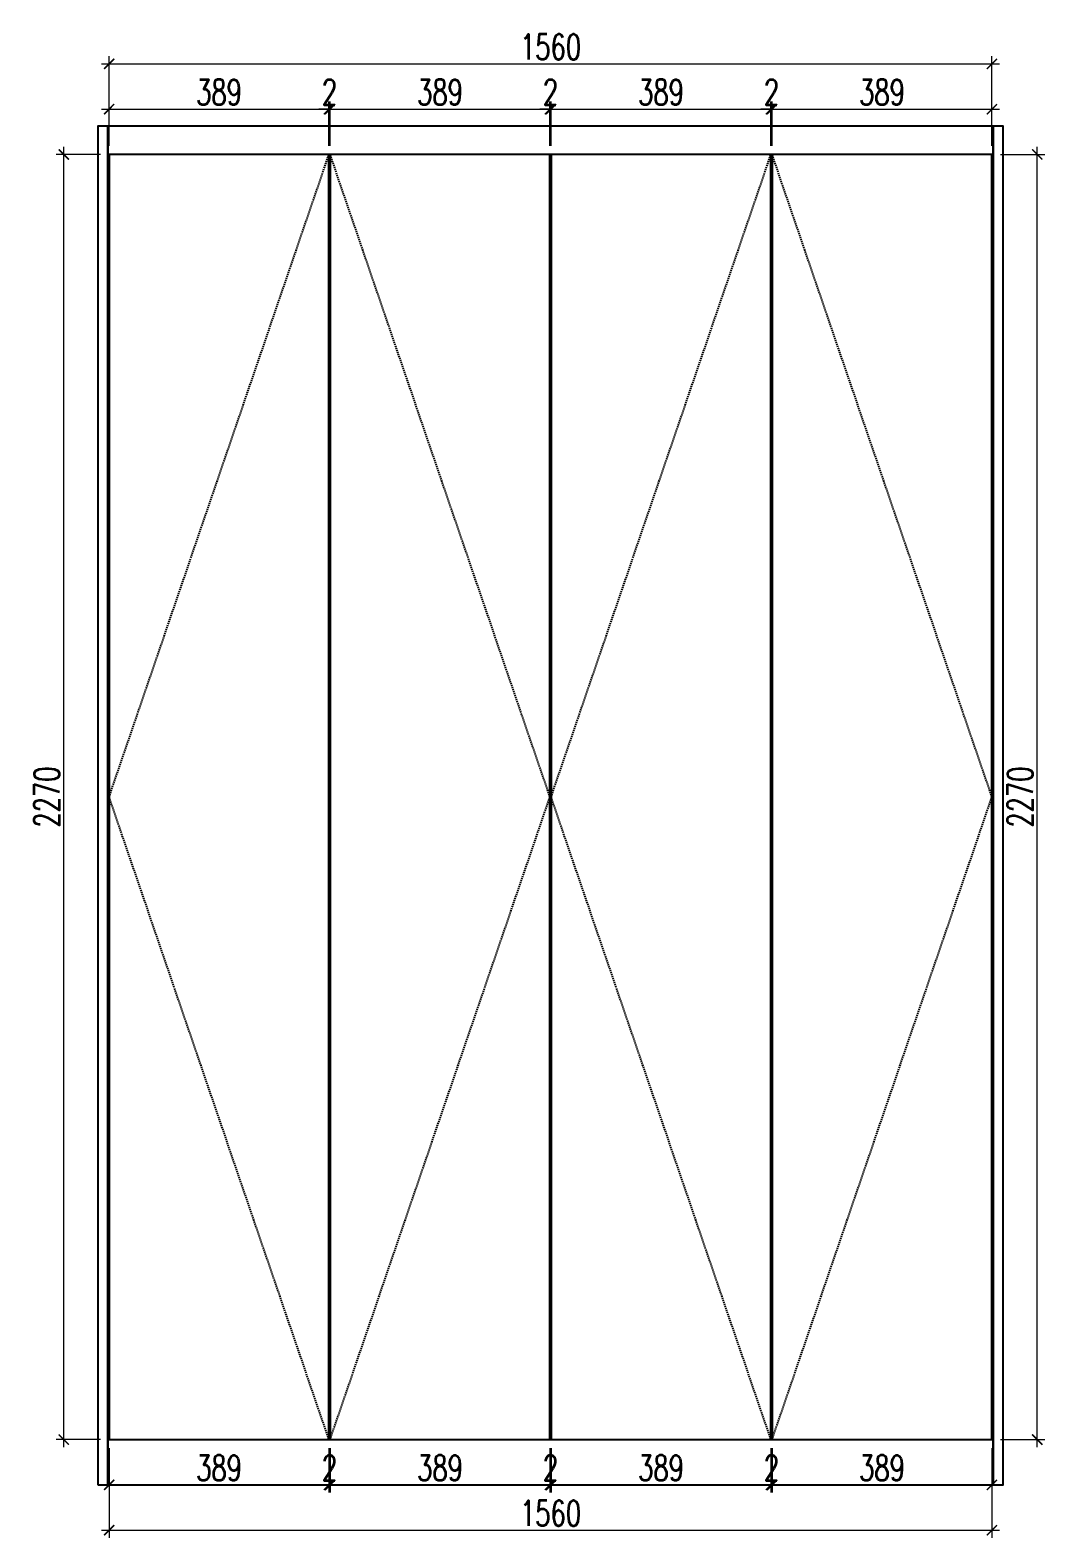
# Model space of a CAD drawing. Header units: inches. Extents: x 4440 to 9431, y 4384 to 7954.
# Drawn here: x 7638 to 9431, y 5241 to 7904 of the extents above; entities that cross this region are included whole.
import ezdxf

# ---------------------------------------------------------------- set-up
doc = ezdxf.new("R2010")
doc.units = ezdxf.units.IN
doc.header["$MEASUREMENT"] = 0
doc.linetypes.add('HIDDEN', pattern=[0.375, 0.25, -0.125])
for name, color, linetype in [('0-标注', 7, 'Continuous'), ('五金', 8, 'Continuous'), ('柜体结构', 7, 'Continuous'), ('门板图纸', 6, 'Continuous'), ('门板开启线', 8, 'Continuous')]:
    doc.layers.add(name, color=color, linetype=linetype)
doc.styles.add('DIMTEXT', font='simplex.shx', dxfattribs={"width": 0.7, "bigfont": 'gbcbig.shx'})
doc.dimstyles.new('雷神标注', dxfattribs={"dimscale": 15, "dimtxt": 3, "dimasz": 1.2, "dimexe": 0.9, "dimexo": 1, "dimgap": 0.5, "dimtad": 1, "dimdec": 0, "dimzin": 13, "dimdsep": 46, "dimtxsty": 'DIMTEXT', "dimblk1": 'ARCHTICK', "dimblk2": 'ARCHTICK', "dimsah": 1, "dimcen": 2, "dimdle": 0.9, "dimclrd": 1, "dimclre": 1, "dimclrt": 1, "dimadec": 1, "dimazin": 0, "dimtfac": 1, "dimtdec": 0, "dimtix": 1, "dimtmove": 1, "dimatfit": 3, "dimfxl": 5, "dimfxlon": 1, "dimtolj": 1, "dimtzin": 13, "dimlwd": 5, "dimlwe": 5, "dimarcsym": 0})

# ---------------------------------------------------------------- blocks, each defined once
blk = doc.blocks.new('_ARCHTICK')
at = {"color": 0, "linetype": 'ByBlock', "const_width": 0.15}
blk.add_lwpolyline([(-0.5, -0.5), (0.5, 0.5)], dxfattribs=at)
blk = doc.blocks.new('*D44')
at = {"layer": '0-标注', "color": 1, "lineweight": 5, "transparency": 16777216}
for p, q in [((7777.2, 5399.2), (7777.2, 5320.7)), ((8165.7, 5399.2), (8165.7, 5320.7)), ((7763.7, 5334.2), (8179.2, 5334.2))]:
    blk.add_line(p, q, dxfattribs=at)
at = {"layer": 'Defpoints', "color": 0, "transparency": 16777216}
for p in [(7777.2, 5414.2), (8165.7, 5414.2), (8165.7, 5334.2)]:
    blk.add_point(p, dxfattribs=at)
at = {"layer": '0-标注', "color": 1, "lineweight": 5, "transparency": 16777216, "xscale": 17.99999999999999, "yscale": 17.99999999999999, "zscale": 17.99999999999999, "rotation": 180}
blk.add_blockref('_ARCHTICK', (7777.2, 5334.2), dxfattribs=at)
at = {"layer": '0-标注', "color": 1, "lineweight": 5, "transparency": 16777216, "xscale": 17.99999999999999, "yscale": 17.99999999999999, "zscale": 17.99999999999999}
blk.add_blockref('_ARCHTICK', (8165.7, 5334.2), dxfattribs=at)
at = {"layer": '0-标注', "color": 1, "transparency": 16777216, "insert": (7971.45, 5364.2), "char_height": 45, "attachment_point": 5, "style": 'DIMTEXT'}
blk.add_mtext('\\A1;389', dxfattribs=at)
blk = doc.blocks.new('*D45')
at = {"layer": '0-标注', "color": 1, "lineweight": 5, "transparency": 16777216}
for p, q in [((8165.7, 5399.2), (8165.7, 5320.7)), ((8167.7, 5399.2), (8167.7, 5320.7)), ((8165.7, 5334.2), (8147.7, 5334.2)), ((8165.7, 5334.2), (8167.7, 5334.2)), ((8167.7, 5334.2), (8185.7, 5334.2))]:
    blk.add_line(p, q, dxfattribs=at)
at = {"layer": 'Defpoints', "color": 0, "transparency": 16777216}
for p in [(8165.7, 5414.2), (8167.7, 5414.2), (8167.7, 5334.2)]:
    blk.add_point(p, dxfattribs=at)
at = {"layer": '0-标注', "color": 1, "lineweight": 5, "transparency": 16777216, "xscale": 17.99999999999999, "yscale": 17.99999999999999, "zscale": 17.99999999999999}
blk.add_blockref('_ARCHTICK', (8165.7, 5334.2), dxfattribs=at)
at = {"layer": '0-标注', "color": 1, "lineweight": 5, "transparency": 16777216, "xscale": 17.99999999999999, "yscale": 17.99999999999999, "zscale": 17.99999999999999, "rotation": 180}
blk.add_blockref('_ARCHTICK', (8167.7, 5334.2), dxfattribs=at)
at = {"layer": '0-标注', "color": 1, "transparency": 16777216, "insert": (8166.7, 5364.2), "char_height": 45, "attachment_point": 5, "style": 'DIMTEXT'}
blk.add_mtext('\\A1;2', dxfattribs=at)
blk = doc.blocks.new('*D46')
at = {"layer": '0-标注', "color": 1, "lineweight": 5, "transparency": 16777216}
for p, q in [((8167.7, 5399.2), (8167.7, 5320.7)), ((8556.2, 5399.2), (8556.2, 5320.7)), ((8154.2, 5334.2), (8569.7, 5334.2))]:
    blk.add_line(p, q, dxfattribs=at)
at = {"layer": 'Defpoints', "color": 0, "transparency": 16777216}
for p in [(8167.7, 5414.2), (8556.2, 5414.2), (8556.2, 5334.2)]:
    blk.add_point(p, dxfattribs=at)
at = {"layer": '0-标注', "color": 1, "lineweight": 5, "transparency": 16777216, "xscale": 17.99999999999999, "yscale": 17.99999999999999, "zscale": 17.99999999999999, "rotation": 180}
blk.add_blockref('_ARCHTICK', (8167.7, 5334.2), dxfattribs=at)
at = {"layer": '0-标注', "color": 1, "lineweight": 5, "transparency": 16777216, "xscale": 17.99999999999999, "yscale": 17.99999999999999, "zscale": 17.99999999999999}
blk.add_blockref('_ARCHTICK', (8556.2, 5334.2), dxfattribs=at)
at = {"layer": '0-标注', "color": 1, "transparency": 16777216, "insert": (8361.95, 5364.2), "char_height": 45, "attachment_point": 5, "style": 'DIMTEXT'}
blk.add_mtext('\\A1;389', dxfattribs=at)
blk = doc.blocks.new('*D47')
at = {"layer": '0-标注', "color": 1, "lineweight": 5, "transparency": 16777216}
for p, q in [((8556.2, 5399.2), (8556.2, 5320.7)), ((8558.2, 5399.2), (8558.2, 5320.7)), ((8556.2, 5334.2), (8538.2, 5334.2)), ((8556.2, 5334.2), (8558.2, 5334.2)), ((8558.2, 5334.2), (8576.2, 5334.2))]:
    blk.add_line(p, q, dxfattribs=at)
at = {"layer": 'Defpoints', "color": 0, "transparency": 16777216}
for p in [(8556.2, 5414.2), (8558.2, 5414.2), (8558.2, 5334.2)]:
    blk.add_point(p, dxfattribs=at)
at = {"layer": '0-标注', "color": 1, "lineweight": 5, "transparency": 16777216, "xscale": 17.99999999999999, "yscale": 17.99999999999999, "zscale": 17.99999999999999}
blk.add_blockref('_ARCHTICK', (8556.2, 5334.2), dxfattribs=at)
at = {"layer": '0-标注', "color": 1, "lineweight": 5, "transparency": 16777216, "xscale": 17.99999999999999, "yscale": 17.99999999999999, "zscale": 17.99999999999999, "rotation": 180}
blk.add_blockref('_ARCHTICK', (8558.2, 5334.2), dxfattribs=at)
at = {"layer": '0-标注', "color": 1, "transparency": 16777216, "insert": (8557.2, 5364.2), "char_height": 45, "attachment_point": 5, "style": 'DIMTEXT'}
blk.add_mtext('\\A1;2', dxfattribs=at)
blk = doc.blocks.new('*D48')
at = {"layer": '0-标注', "color": 1, "lineweight": 5, "transparency": 16777216}
for p, q in [((8558.2, 5399.2), (8558.2, 5320.7)), ((8946.7, 5399.2), (8946.7, 5320.7)), ((8544.7, 5334.2), (8960.2, 5334.2))]:
    blk.add_line(p, q, dxfattribs=at)
at = {"layer": 'Defpoints', "color": 0, "transparency": 16777216}
for p in [(8558.2, 5414.2), (8946.7, 5414.2), (8946.7, 5334.2)]:
    blk.add_point(p, dxfattribs=at)
at = {"layer": '0-标注', "color": 1, "lineweight": 5, "transparency": 16777216, "xscale": 17.99999999999999, "yscale": 17.99999999999999, "zscale": 17.99999999999999, "rotation": 180}
blk.add_blockref('_ARCHTICK', (8558.2, 5334.2), dxfattribs=at)
at = {"layer": '0-标注', "color": 1, "lineweight": 5, "transparency": 16777216, "xscale": 17.99999999999999, "yscale": 17.99999999999999, "zscale": 17.99999999999999}
blk.add_blockref('_ARCHTICK', (8946.7, 5334.2), dxfattribs=at)
at = {"layer": '0-标注', "color": 1, "transparency": 16777216, "insert": (8752.45, 5364.2), "char_height": 45, "attachment_point": 5, "style": 'DIMTEXT'}
blk.add_mtext('\\A1;389', dxfattribs=at)
blk = doc.blocks.new('*D49')
at = {"layer": '0-标注', "color": 1, "lineweight": 5, "transparency": 16777216}
for p, q in [((8946.7, 5399.2), (8946.7, 5320.7)), ((8948.7, 5399.2), (8948.7, 5320.7)), ((8946.7, 5334.2), (8928.7, 5334.2)), ((8946.7, 5334.2), (8948.7, 5334.2)), ((8948.7, 5334.2), (8966.7, 5334.2))]:
    blk.add_line(p, q, dxfattribs=at)
at = {"layer": 'Defpoints', "color": 0, "transparency": 16777216}
for p in [(8946.7, 5414.2), (8948.7, 5414.2), (8948.7, 5334.2)]:
    blk.add_point(p, dxfattribs=at)
at = {"layer": '0-标注', "color": 1, "lineweight": 5, "transparency": 16777216, "xscale": 17.99999999999999, "yscale": 17.99999999999999, "zscale": 17.99999999999999}
blk.add_blockref('_ARCHTICK', (8946.7, 5334.2), dxfattribs=at)
at = {"layer": '0-标注', "color": 1, "lineweight": 5, "transparency": 16777216, "xscale": 17.99999999999999, "yscale": 17.99999999999999, "zscale": 17.99999999999999, "rotation": 180}
blk.add_blockref('_ARCHTICK', (8948.7, 5334.2), dxfattribs=at)
at = {"layer": '0-标注', "color": 1, "transparency": 16777216, "insert": (8947.7, 5364.2), "char_height": 45, "attachment_point": 5, "style": 'DIMTEXT'}
blk.add_mtext('\\A1;2', dxfattribs=at)
blk = doc.blocks.new('*D50')
at = {"layer": '0-标注', "color": 1, "lineweight": 5, "transparency": 16777216}
for p, q in [((8948.7, 5399.2), (8948.7, 5320.7)), ((9337.2, 5399.2), (9337.2, 5320.7)), ((8935.2, 5334.2), (9350.7, 5334.2))]:
    blk.add_line(p, q, dxfattribs=at)
at = {"layer": 'Defpoints', "color": 0, "transparency": 16777216}
for p in [(8948.7, 5414.2), (9337.2, 5414.2), (9337.2, 5334.2)]:
    blk.add_point(p, dxfattribs=at)
at = {"layer": '0-标注', "color": 1, "lineweight": 5, "transparency": 16777216, "xscale": 17.99999999999999, "yscale": 17.99999999999999, "zscale": 17.99999999999999, "rotation": 180}
blk.add_blockref('_ARCHTICK', (8948.7, 5334.2), dxfattribs=at)
at = {"layer": '0-标注', "color": 1, "lineweight": 5, "transparency": 16777216, "xscale": 17.99999999999999, "yscale": 17.99999999999999, "zscale": 17.99999999999999}
blk.add_blockref('_ARCHTICK', (9337.2, 5334.2), dxfattribs=at)
at = {"layer": '0-标注', "color": 1, "transparency": 16777216, "insert": (9142.95, 5364.2), "char_height": 45, "attachment_point": 5, "style": 'DIMTEXT'}
blk.add_mtext('\\A1;389', dxfattribs=at)
blk = doc.blocks.new('*D51')
at = {"layer": '0-标注', "color": 1, "lineweight": 5, "transparency": 16777216}
for p, q in [((7777.2, 5329.2), (7777.2, 5240.7)), ((9337.2, 5329.2), (9337.2, 5240.7)), ((7763.7, 5254.2), (9350.7, 5254.2))]:
    blk.add_line(p, q, dxfattribs=at)
at = {"layer": 'Defpoints', "color": 0, "transparency": 16777216}
for p in [(7777.2, 5414.2), (9337.2, 5414.2), (9337.2, 5254.2)]:
    blk.add_point(p, dxfattribs=at)
at = {"layer": '0-标注', "color": 1, "lineweight": 5, "transparency": 16777216, "xscale": 17.99999999999999, "yscale": 17.99999999999999, "zscale": 17.99999999999999, "rotation": 180}
blk.add_blockref('_ARCHTICK', (7777.2, 5254.2), dxfattribs=at)
at = {"layer": '0-标注', "color": 1, "lineweight": 5, "transparency": 16777216, "xscale": 17.99999999999999, "yscale": 17.99999999999999, "zscale": 17.99999999999999}
blk.add_blockref('_ARCHTICK', (9337.2, 5254.2), dxfattribs=at)
at = {"layer": '0-标注', "color": 1, "transparency": 16777216, "insert": (8557.2, 5284.2), "char_height": 45, "attachment_point": 5, "style": 'DIMTEXT'}
blk.add_mtext('\\A1;1560', dxfattribs=at)
blk = doc.blocks.new('*D52')
at = {"layer": '0-标注', "color": 1, "lineweight": 5, "transparency": 16777216}
for p, q in [((7697.2, 5400.7), (7697.2, 7697.7)), ((7762.2, 7684.2), (7683.7, 7684.2)), ((7762.2, 5414.2), (7683.7, 5414.2))]:
    blk.add_line(p, q, dxfattribs=at)
at = {"layer": 'Defpoints', "color": 0, "transparency": 16777216}
for p in [(7697.2, 7684.2), (7777.2, 7684.2), (7777.2, 5414.2)]:
    blk.add_point(p, dxfattribs=at)
at = {"layer": '0-标注', "color": 1, "lineweight": 5, "transparency": 16777216, "xscale": 17.99999999999999, "yscale": 17.99999999999999, "zscale": 17.99999999999999}
for p, rotation in [((7697.2, 7684.2), 90), ((7697.2, 5414.2), 270)]:
    blk.add_blockref('_ARCHTICK', p, dxfattribs=dict(at, rotation=rotation))
at = {"layer": '0-标注', "color": 1, "transparency": 16777216, "insert": (7667.2, 6549.2), "char_height": 45, "attachment_point": 5, "rotation": 90, "style": 'DIMTEXT'}
blk.add_mtext('\\A1;2270', dxfattribs=at)
blk = doc.blocks.new('*D53')
at = {"layer": '0-标注', "color": 1, "lineweight": 5, "transparency": 16777216}
for p, q in [((7777.2, 7699.2), (7777.2, 7777.7)), ((8165.7, 7699.2), (8165.7, 7777.7)), ((7763.7, 7764.2), (8179.2, 7764.2))]:
    blk.add_line(p, q, dxfattribs=at)
at = {"layer": 'Defpoints', "color": 0, "transparency": 16777216}
for p in [(8165.7, 7764.2), (7777.2, 7684.2), (8165.7, 7684.2)]:
    blk.add_point(p, dxfattribs=at)
at = {"layer": '0-标注', "color": 1, "lineweight": 5, "transparency": 16777216, "xscale": 17.99999999999999, "yscale": 17.99999999999999, "zscale": 17.99999999999999, "rotation": 180}
blk.add_blockref('_ARCHTICK', (7777.2, 7764.2), dxfattribs=at)
at = {"layer": '0-标注', "color": 1, "lineweight": 5, "transparency": 16777216, "xscale": 17.99999999999999, "yscale": 17.99999999999999, "zscale": 17.99999999999999}
blk.add_blockref('_ARCHTICK', (8165.7, 7764.2), dxfattribs=at)
at = {"layer": '0-标注', "color": 1, "transparency": 16777216, "insert": (7971.45, 7794.2), "char_height": 45, "attachment_point": 5, "style": 'DIMTEXT'}
blk.add_mtext('\\A1;389', dxfattribs=at)
blk = doc.blocks.new('*D54')
at = {"layer": '0-标注', "color": 1, "lineweight": 5, "transparency": 16777216}
for p, q in [((8165.7, 7699.2), (8165.7, 7777.7)), ((8167.7, 7699.2), (8167.7, 7777.7)), ((8165.7, 7764.2), (8147.7, 7764.2)), ((8165.7, 7764.2), (8167.7, 7764.2)), ((8167.7, 7764.2), (8185.7, 7764.2))]:
    blk.add_line(p, q, dxfattribs=at)
at = {"layer": 'Defpoints', "color": 0, "transparency": 16777216}
for p in [(8167.7, 7764.2), (8165.7, 7684.2), (8167.7, 7684.2)]:
    blk.add_point(p, dxfattribs=at)
at = {"layer": '0-标注', "color": 1, "lineweight": 5, "transparency": 16777216, "xscale": 17.99999999999999, "yscale": 17.99999999999999, "zscale": 17.99999999999999}
blk.add_blockref('_ARCHTICK', (8165.7, 7764.2), dxfattribs=at)
at = {"layer": '0-标注', "color": 1, "lineweight": 5, "transparency": 16777216, "xscale": 17.99999999999999, "yscale": 17.99999999999999, "zscale": 17.99999999999999, "rotation": 180}
blk.add_blockref('_ARCHTICK', (8167.7, 7764.2), dxfattribs=at)
at = {"layer": '0-标注', "color": 1, "transparency": 16777216, "insert": (8166.7, 7794.2), "char_height": 45, "attachment_point": 5, "style": 'DIMTEXT'}
blk.add_mtext('\\A1;2', dxfattribs=at)
blk = doc.blocks.new('*D55')
at = {"layer": '0-标注', "color": 1, "lineweight": 5, "transparency": 16777216}
for p, q in [((8167.7, 7699.2), (8167.7, 7777.7)), ((8556.2, 7699.2), (8556.2, 7777.7)), ((8154.2, 7764.2), (8569.7, 7764.2))]:
    blk.add_line(p, q, dxfattribs=at)
at = {"layer": 'Defpoints', "color": 0, "transparency": 16777216}
for p in [(8556.2, 7764.2), (8167.7, 7684.2), (8556.2, 7684.2)]:
    blk.add_point(p, dxfattribs=at)
at = {"layer": '0-标注', "color": 1, "lineweight": 5, "transparency": 16777216, "xscale": 17.99999999999999, "yscale": 17.99999999999999, "zscale": 17.99999999999999, "rotation": 180}
blk.add_blockref('_ARCHTICK', (8167.7, 7764.2), dxfattribs=at)
at = {"layer": '0-标注', "color": 1, "lineweight": 5, "transparency": 16777216, "xscale": 17.99999999999999, "yscale": 17.99999999999999, "zscale": 17.99999999999999}
blk.add_blockref('_ARCHTICK', (8556.2, 7764.2), dxfattribs=at)
at = {"layer": '0-标注', "color": 1, "transparency": 16777216, "insert": (8361.95, 7794.2), "char_height": 45, "attachment_point": 5, "style": 'DIMTEXT'}
blk.add_mtext('\\A1;389', dxfattribs=at)
blk = doc.blocks.new('*D56')
at = {"layer": '0-标注', "color": 1, "lineweight": 5, "transparency": 16777216}
for p, q in [((8556.2, 7699.2), (8556.2, 7777.7)), ((8558.2, 7699.2), (8558.2, 7777.7)), ((8556.2, 7764.2), (8538.2, 7764.2)), ((8556.2, 7764.2), (8558.2, 7764.2)), ((8558.2, 7764.2), (8576.2, 7764.2))]:
    blk.add_line(p, q, dxfattribs=at)
at = {"layer": 'Defpoints', "color": 0, "transparency": 16777216}
for p in [(8558.2, 7764.2), (8556.2, 7684.2), (8558.2, 7684.2)]:
    blk.add_point(p, dxfattribs=at)
at = {"layer": '0-标注', "color": 1, "lineweight": 5, "transparency": 16777216, "xscale": 17.99999999999999, "yscale": 17.99999999999999, "zscale": 17.99999999999999}
blk.add_blockref('_ARCHTICK', (8556.2, 7764.2), dxfattribs=at)
at = {"layer": '0-标注', "color": 1, "lineweight": 5, "transparency": 16777216, "xscale": 17.99999999999999, "yscale": 17.99999999999999, "zscale": 17.99999999999999, "rotation": 180}
blk.add_blockref('_ARCHTICK', (8558.2, 7764.2), dxfattribs=at)
at = {"layer": '0-标注', "color": 1, "transparency": 16777216, "insert": (8557.2, 7794.2), "char_height": 45, "attachment_point": 5, "style": 'DIMTEXT'}
blk.add_mtext('\\A1;2', dxfattribs=at)
blk = doc.blocks.new('*D57')
at = {"layer": '0-标注', "color": 1, "lineweight": 5, "transparency": 16777216}
for p, q in [((8558.2, 7699.2), (8558.2, 7777.7)), ((8946.7, 7699.2), (8946.7, 7777.7)), ((8544.7, 7764.2), (8960.2, 7764.2))]:
    blk.add_line(p, q, dxfattribs=at)
at = {"layer": 'Defpoints', "color": 0, "transparency": 16777216}
for p in [(8946.7, 7764.2), (8558.2, 7684.2), (8946.7, 7684.2)]:
    blk.add_point(p, dxfattribs=at)
at = {"layer": '0-标注', "color": 1, "lineweight": 5, "transparency": 16777216, "xscale": 17.99999999999999, "yscale": 17.99999999999999, "zscale": 17.99999999999999, "rotation": 180}
blk.add_blockref('_ARCHTICK', (8558.2, 7764.2), dxfattribs=at)
at = {"layer": '0-标注', "color": 1, "lineweight": 5, "transparency": 16777216, "xscale": 17.99999999999999, "yscale": 17.99999999999999, "zscale": 17.99999999999999}
blk.add_blockref('_ARCHTICK', (8946.7, 7764.2), dxfattribs=at)
at = {"layer": '0-标注', "color": 1, "transparency": 16777216, "insert": (8752.45, 7794.2), "char_height": 45, "attachment_point": 5, "style": 'DIMTEXT'}
blk.add_mtext('\\A1;389', dxfattribs=at)
blk = doc.blocks.new('*D58')
at = {"layer": '0-标注', "color": 1, "lineweight": 5, "transparency": 16777216}
for p, q in [((8946.7, 7699.2), (8946.7, 7777.7)), ((8948.7, 7699.2), (8948.7, 7777.7)), ((8946.7, 7764.2), (8928.7, 7764.2)), ((8946.7, 7764.2), (8948.7, 7764.2)), ((8948.7, 7764.2), (8966.7, 7764.2))]:
    blk.add_line(p, q, dxfattribs=at)
at = {"layer": 'Defpoints', "color": 0, "transparency": 16777216}
for p in [(8948.7, 7764.2), (8946.7, 7684.2), (8948.7, 7684.2)]:
    blk.add_point(p, dxfattribs=at)
at = {"layer": '0-标注', "color": 1, "lineweight": 5, "transparency": 16777216, "xscale": 17.99999999999999, "yscale": 17.99999999999999, "zscale": 17.99999999999999}
blk.add_blockref('_ARCHTICK', (8946.7, 7764.2), dxfattribs=at)
at = {"layer": '0-标注', "color": 1, "lineweight": 5, "transparency": 16777216, "xscale": 17.99999999999999, "yscale": 17.99999999999999, "zscale": 17.99999999999999, "rotation": 180}
blk.add_blockref('_ARCHTICK', (8948.7, 7764.2), dxfattribs=at)
at = {"layer": '0-标注', "color": 1, "transparency": 16777216, "insert": (8947.7, 7794.2), "char_height": 45, "attachment_point": 5, "style": 'DIMTEXT'}
blk.add_mtext('\\A1;2', dxfattribs=at)
blk = doc.blocks.new('*D59')
at = {"layer": '0-标注', "color": 1, "lineweight": 5, "transparency": 16777216}
for p, q in [((8948.7, 7699.2), (8948.7, 7777.7)), ((9337.2, 7699.2), (9337.2, 7777.7)), ((8935.2, 7764.2), (9350.7, 7764.2))]:
    blk.add_line(p, q, dxfattribs=at)
at = {"layer": 'Defpoints', "color": 0, "transparency": 16777216}
for p in [(9337.2, 7764.2), (8948.7, 7684.2), (9337.2, 7684.2)]:
    blk.add_point(p, dxfattribs=at)
at = {"layer": '0-标注', "color": 1, "lineweight": 5, "transparency": 16777216, "xscale": 17.99999999999999, "yscale": 17.99999999999999, "zscale": 17.99999999999999, "rotation": 180}
blk.add_blockref('_ARCHTICK', (8948.7, 7764.2), dxfattribs=at)
at = {"layer": '0-标注', "color": 1, "lineweight": 5, "transparency": 16777216, "xscale": 17.99999999999999, "yscale": 17.99999999999999, "zscale": 17.99999999999999}
blk.add_blockref('_ARCHTICK', (9337.2, 7764.2), dxfattribs=at)
at = {"layer": '0-标注', "color": 1, "transparency": 16777216, "insert": (9142.95, 7794.2), "char_height": 45, "attachment_point": 5, "style": 'DIMTEXT'}
blk.add_mtext('\\A1;389', dxfattribs=at)
blk = doc.blocks.new('*D60')
at = {"layer": '0-标注', "color": 1, "lineweight": 5, "transparency": 16777216}
for p, q in [((7777.2, 7769.2), (7777.2, 7857.7)), ((9337.2, 7769.2), (9337.2, 7857.7)), ((7763.7, 7844.2), (9350.7, 7844.2))]:
    blk.add_line(p, q, dxfattribs=at)
at = {"layer": 'Defpoints', "color": 0, "transparency": 16777216}
for p in [(9337.2, 7844.2), (7777.2, 7684.2), (9337.2, 7684.2)]:
    blk.add_point(p, dxfattribs=at)
at = {"layer": '0-标注', "color": 1, "lineweight": 5, "transparency": 16777216, "xscale": 17.99999999999999, "yscale": 17.99999999999999, "zscale": 17.99999999999999, "rotation": 180}
blk.add_blockref('_ARCHTICK', (7777.2, 7844.2), dxfattribs=at)
at = {"layer": '0-标注', "color": 1, "lineweight": 5, "transparency": 16777216, "xscale": 17.99999999999999, "yscale": 17.99999999999999, "zscale": 17.99999999999999}
blk.add_blockref('_ARCHTICK', (9337.2, 7844.2), dxfattribs=at)
at = {"layer": '0-标注', "color": 1, "transparency": 16777216, "insert": (8557.2, 7874.2), "char_height": 45, "attachment_point": 5, "style": 'DIMTEXT'}
blk.add_mtext('\\A1;1560', dxfattribs=at)
blk = doc.blocks.new('*D61')
at = {"layer": '0-标注', "color": 1, "lineweight": 5, "transparency": 16777216}
for p, q in [((9417.2, 5400.7), (9417.2, 7697.7)), ((9352.2, 7684.2), (9430.7, 7684.2)), ((9352.2, 5414.2), (9430.7, 5414.2))]:
    blk.add_line(p, q, dxfattribs=at)
at = {"layer": 'Defpoints', "color": 0, "transparency": 16777216}
for p in [(9337.2, 7684.2), (9417.2, 7684.2), (9337.2, 5414.2)]:
    blk.add_point(p, dxfattribs=at)
at = {"layer": '0-标注', "color": 1, "lineweight": 5, "transparency": 16777216, "xscale": 17.99999999999999, "yscale": 17.99999999999999, "zscale": 17.99999999999999}
for p, rotation in [((9417.2, 7684.2), 90), ((9417.2, 5414.2), 270)]:
    blk.add_blockref('_ARCHTICK', p, dxfattribs=dict(at, rotation=rotation))
at = {"layer": '0-标注', "color": 1, "transparency": 16777216, "insert": (9387.2, 6549.2), "char_height": 45, "attachment_point": 5, "rotation": 90, "style": 'DIMTEXT'}
blk.add_mtext('\\A1;2270', dxfattribs=at)

msp = doc.modelspace()

# ---------------------------------------------------------------- linework, layer by layer
at = {"layer": '柜体结构'}
for points in [[(7757.2, 5334.2), (7775.2, 5334.2), (7775.2, 7734.2), (7757.2, 7734.2)], [(7775.2, 7684.2), (9339.2, 7684.2), (9339.2, 7734.2), (7775.2, 7734.2)], [(9339.2, 5334.2), (9357.2, 5334.2), (9357.2, 7734.2), (9339.2, 7734.2)], [(7775.2, 7666.2), (9339.2, 7666.2), (9339.2, 7684.2), (7775.2, 7684.2)], [(7775.2, 5414.2), (9339.2, 5414.2), (9339.2, 5432.2), (7775.2, 5432.2)], [(7775.2, 5334.2), (9339.2, 5334.2), (9339.2, 5414.2), (7775.2, 5414.2)]]:
    msp.add_lwpolyline(points, close=True, dxfattribs=at)

# ---------------------------------------------------------------- next in the draw order: wipeouts: each hides what was drawn before it
msp.add_wipeout([(7777.2, 5414.2), (8165.7, 5414.2), (8165.7, 7684.2), (7777.2, 7684.2)]).dxf.layer = '五金'

# ---------------------------------------------------------------- next in the draw order: linework, layer by layer
at = {"layer": '门板图纸'}
msp.add_lwpolyline([(7777.2, 5414.2), (8165.7, 5414.2), (8165.7, 7684.2), (7777.2, 7684.2)], close=True, dxfattribs=at)
at = {"layer": '门板开启线', "linetype": 'HIDDEN', "ltscale": 10}
msp.add_lwpolyline([(8165.7, 5414.2), (7777.2, 6549.2), (8165.7, 7684.2)], dxfattribs=at)

# ---------------------------------------------------------------- next in the draw order: dimensions: what is measured, and where the dimension line sits
at = {"layer": '0-标注'}
dim = msp.add_aligned_dim(p1=(7777.2, 5414.2), p2=(7777.2, 7684.2), distance=80, dimstyle='雷神标注', dxfattribs=at)
dim.commit()
dim.dimension.update_dxf_attribs({"geometry": '*D52', "text_midpoint": (7667.2, 6549.2)})

# ---------------------------------------------------------------- next in the draw order: wipeouts: each hides what was drawn before it
msp.add_wipeout([(8167.7, 5414.2), (8556.2, 5414.2), (8556.2, 7684.2), (8167.7, 7684.2)]).dxf.layer = '五金'

# ---------------------------------------------------------------- next in the draw order: linework, layer by layer
at = {"layer": '门板图纸'}
msp.add_lwpolyline([(8167.7, 5414.2), (8556.2, 5414.2), (8556.2, 7684.2), (8167.7, 7684.2)], close=True, dxfattribs=at)
at = {"layer": '门板开启线', "linetype": 'HIDDEN', "ltscale": 10}
msp.add_lwpolyline([(8167.7, 5414.2), (8556.2, 6549.2), (8167.7, 7684.2)], dxfattribs=at)

# ---------------------------------------------------------------- next in the draw order: dimensions: what is measured, and where the dimension line sits
at = {"layer": '0-标注'}
for p1, p2, distance, picture, middle in [((7777.2, 7684.2), (8165.7, 7684.2), 80, '*D53', (7971.45, 7794.2)), ((8165.7, 7684.2), (8167.7, 7684.2), 80, '*D54', (8166.7, 7794.2)), ((7777.2, 5414.2), (8165.7, 5414.2), -80, '*D44', (7971.45, 5364.2)), ((8165.7, 5414.2), (8167.7, 5414.2), -80, '*D45', (8166.7, 5364.2))]:
    dim = msp.add_aligned_dim(p1=p1, p2=p2, distance=distance, dimstyle='雷神标注', dxfattribs=at)
    dim.commit()
    dim.dimension.update_dxf_attribs({"geometry": picture, "text_midpoint": middle})

# ---------------------------------------------------------------- next in the draw order: wipeouts: each hides what was drawn before it
msp.add_wipeout([(8558.2, 5414.2), (8946.7, 5414.2), (8946.7, 7684.2), (8558.2, 7684.2)]).dxf.layer = '五金'

# ---------------------------------------------------------------- next in the draw order: linework, layer by layer
at = {"layer": '门板图纸'}
msp.add_lwpolyline([(8558.2, 5414.2), (8946.7, 5414.2), (8946.7, 7684.2), (8558.2, 7684.2)], close=True, dxfattribs=at)
at = {"layer": '门板开启线', "linetype": 'HIDDEN', "ltscale": 10}
msp.add_lwpolyline([(8946.7, 5414.2), (8558.2, 6549.2), (8946.7, 7684.2)], dxfattribs=at)

# ---------------------------------------------------------------- next in the draw order: dimensions: what is measured, and where the dimension line sits
at = {"layer": '0-标注'}
for p1, p2, distance, picture, middle in [((8167.7, 7684.2), (8556.2, 7684.2), 80, '*D55', (8361.95, 7794.2)), ((8556.2, 7684.2), (8558.2, 7684.2), 80, '*D56', (8557.2, 7794.2)), ((8167.7, 5414.2), (8556.2, 5414.2), -80, '*D46', (8361.95, 5364.2)), ((8556.2, 5414.2), (8558.2, 5414.2), -80, '*D47', (8557.2, 5364.2))]:
    dim = msp.add_aligned_dim(p1=p1, p2=p2, distance=distance, dimstyle='雷神标注', dxfattribs=at)
    dim.commit()
    dim.dimension.update_dxf_attribs({"geometry": picture, "text_midpoint": middle})

# ---------------------------------------------------------------- next in the draw order: wipeouts: each hides what was drawn before it
msp.add_wipeout([(8948.7, 5414.2), (9337.2, 5414.2), (9337.2, 7684.2), (8948.7, 7684.2)]).dxf.layer = '五金'

# ---------------------------------------------------------------- next in the draw order: linework, layer by layer
at = {"layer": '门板图纸'}
msp.add_lwpolyline([(8948.7, 5414.2), (9337.2, 5414.2), (9337.2, 7684.2), (8948.7, 7684.2)], close=True, dxfattribs=at)
at = {"layer": '门板开启线', "linetype": 'HIDDEN', "ltscale": 10}
msp.add_lwpolyline([(8948.7, 5414.2), (9337.2, 6549.2), (8948.7, 7684.2)], dxfattribs=at)

# ---------------------------------------------------------------- next in the draw order: dimensions: what is measured, and where the dimension line sits
at = {"layer": '0-标注'}
for p1, p2, distance, picture, middle in [((7777.2, 7684.2), (9337.2, 7684.2), 160, '*D60', (8557.2, 7874.2)), ((8558.2, 7684.2), (8946.7, 7684.2), 80, '*D57', (8752.45, 7794.2)), ((8946.7, 7684.2), (8948.7, 7684.2), 80, '*D58', (8947.7, 7794.2)), ((8948.7, 7684.2), (9337.2, 7684.2), 80, '*D59', (9142.95, 7794.2)), ((9337.2, 5414.2), (9337.2, 7684.2), -80, '*D61', (9387.2, 6549.2)), ((7777.2, 5414.2), (9337.2, 5414.2), -160, '*D51', (8557.2, 5284.2)), ((8558.2, 5414.2), (8946.7, 5414.2), -80, '*D48', (8752.45, 5364.2)), ((8946.7, 5414.2), (8948.7, 5414.2), -80, '*D49', (8947.7, 5364.2)), ((8948.7, 5414.2), (9337.2, 5414.2), -80, '*D50', (9142.95, 5364.2))]:
    dim = msp.add_aligned_dim(p1=p1, p2=p2, distance=distance, dimstyle='雷神标注', dxfattribs=at)
    dim.commit()
    dim.dimension.update_dxf_attribs({"geometry": picture, "text_midpoint": middle})

doc.saveas('drawing.dxf')
